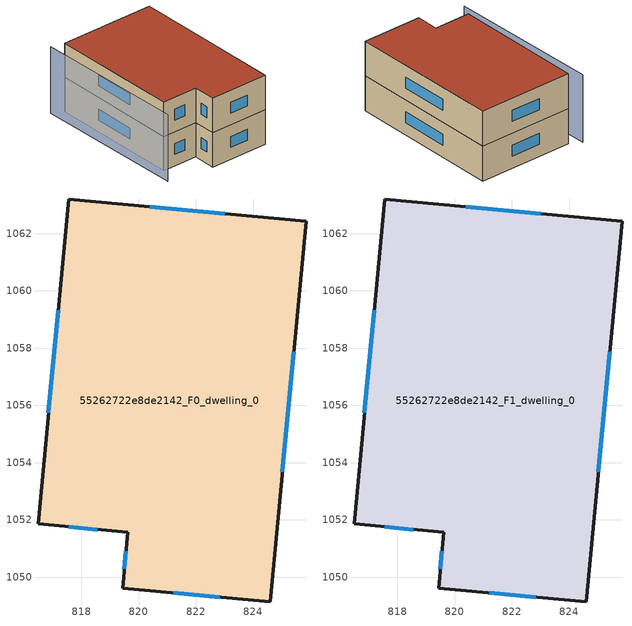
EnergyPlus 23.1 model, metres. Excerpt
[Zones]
55262722e8de2142_F0_dwelling_0
 floor ground (EU_floor_Construction): 825.85,1062.43 824.6,1049.13 819.44,1049.62 819.62,1051.56 816.49,1051.86 817.56,1063.21 z0
 wall outside (EU_wall_Construction): 817.56,1063.21 816.49,1051.86 819.62,1051.56 819.44,1049.62 824.6,1049.13 825.85,1062.43 817.56,1063.21 z0:3
 window (EU_Window_Construction): 817.19,1059.32 816.85,1055.74 / 823.01,1062.7 820.4,1062.94 / 825.03,1053.69 825.42,1057.88 / 821.21,1049.45 822.83,1049.3 / 819.56,1050.9 819.5,1050.28 / 817.56,1051.76 818.55,1051.66 z1.03:1.97
55262722e8de2142_F1_dwelling_0
 floor to 55262722e8de2142_F0_dwelling_0 (EU_floor_Construction): 825.85,1062.43 824.6,1049.13 819.44,1049.62 819.62,1051.56 816.49,1051.86 817.56,1063.21 z3
 wall outside (EU_wall_Construction): 817.56,1063.21 816.49,1051.86 819.62,1051.56 819.44,1049.62 824.6,1049.13 825.85,1062.43 817.56,1063.21 z3:6
 window (EU_Window_Construction): 817.19,1059.32 816.85,1055.74 / 823.01,1062.7 820.4,1062.94 / 825.03,1053.69 825.42,1057.88 / 821.21,1049.45 822.83,1049.3 / 819.56,1050.9 819.5,1050.28 / 817.56,1051.76 818.55,1051.66 z4.03:4.97
 roof outside (EU_roof_Construction): 824.6,1049.13 825.85,1062.43 817.56,1063.21 816.49,1051.86 819.62,1051.56 819.44,1049.62 z6
shading: 816.68,1063.81 815.64,1050.63 z0:5.8
[Building]
EU S2 Campaign: North Axis=0; Terrain=City; Solar Distribution=FullExterior
[Site:Location]
Cape.Town.Intl.AP: Latitude=-33.965; Longitude=18.602; Time Zone=2; Elevation=46
[SizingPeriod:WeatherFileDays]
AnnualSizingPeriod: Begin Month=1; Begin Day of Month=1; End Month=12; End Day of Month=31; Day of Week for Start Day=Monday; Use Weather File Daylight Saving Period=No; Use Weather File Rain and Snow Indicators=No
[MATERIAL]
EU_InternalMass_Material: Roughness=MediumRough; Thickness=0.1; Conductivity=1; Density=1800; Specific Heat=900; Thermal Absorptance=0.9; Solar Absorptance=0.7; Visible Absorptance=0.7
[MATERIAL:NOMASS] Roughness=MediumRough; Thermal Absorptance=0.9; Solar Absorptance=0.7; Visible Absorptance=0.7
Name | Thermal Resistance
EU_wall_NoMass | 0.493876
EU_roof_NoMass | 0.449382
EU_floor_NoMass | 1.25
[WINDOWMATERIAL:SIMPLEGLAZINGSYSTEM]
EU_Window_SimpleGlazing: UFactor=4.4; Solar Heat Gain Coefficient=0.85; Visible Transmittance=0.85
[CONSTRUCTION]
EU_wall_Construction: EU_wall_NoMass
EU_roof_Construction: EU_roof_NoMass
EU_floor_Construction: EU_floor_NoMass
EU_Window_Construction: EU_Window_SimpleGlazing
EU_InternalMass_Construction: EU_InternalMass_Material
[ZONE] Type=1; Multiplier=1; Ceiling Height=autocalculate; Floor Area=autocalculate; Part of Total Floor Area=Yes
Name | Volume
55262722e8de2142_F0_dwelling_0 | 315.32
55262722e8de2142_F1_dwelling_0 | 315.321
[INTERNALMASS] Construction=EU_InternalMass_Construction; Surface Area=105.107
Name | Zone or ZoneList
55262722e8de2142_F0_dwelling_0_EU_InternalMass | 55262722e8de2142_F0_dwelling_0
55262722e8de2142_F1_dwelling_0_EU_InternalMass | 55262722e8de2142_F1_dwelling_0
[OTHEREQUIPMENT] Fuel Type=Electricity; Design Level Calculation Method=Watts/Area; Power per Zone Floor Area=1; Fraction Latent=0; Fraction Radiant=0; Fraction Lost=0; Carbon Dioxide Generation Rate=0; EndUse Subcategory=EU_Step8_InternalGains
Name | Zone or ZoneList or Space or SpaceList | Schedule
EU_Step8_InternalGain_55262722e8de2142_F0_dwelling_0_f000 | 55262722e8de2142_F0_dwelling_0 | EU_Step8_GainSchedule_55262722e8de2142_F0_dwelling_0_f000
EU_Step8_InternalGain_55262722e8de2142_F1_dwelling_0_f000 | 55262722e8de2142_F1_dwelling_0 | EU_Step8_GainSchedule_55262722e8de2142_F1_dwelling_0_f000
[ZONEVENTILATION:DESIGNFLOWRATE] Schedule=EU_AlwaysOn; Design Flow Rate Calculation Method=AirChanges/Hour; Air Changes per Hour=0.64; Ventilation Type=Natural; Fan Pressure Rise=0; Fan Total Efficiency=1; Constant Term Coefficient=1; Temperature Term Coefficient=0; Velocity Term Coefficient=0; Velocity Squared Term Coefficient=0; Minimum Indoor Temperature=-100; Maximum Indoor Temperature=100; Delta Temperature=-100; Minimum Outdoor Temperature=-100; Maximum Outdoor Temperature=100; Maximum Wind Speed=40
Name | Zone or ZoneList or Space or SpaceList
EU_ConstantAir_55262722e8de2142_F0_dwelling_0 | 55262722e8de2142_F0_dwelling_0
EU_ConstantAir_55262722e8de2142_F1_dwelling_0 | 55262722e8de2142_F1_dwelling_0
[HVACTEMPLATE:THERMOSTAT] Constant Heating Setpoint=20; Constant Cooling Setpoint=50
EU_HeatOnly_55262722e8de2142_F0_dwelling_0; EU_HeatOnly_55262722e8de2142_F1_dwelling_0
[HVACTEMPLATE:ZONE:IDEALLOADSAIRSYSTEM] System Availability Schedule=EU_AlwaysOn; Maximum Heating Supply Air Temperature=50; Minimum Cooling Supply Air Temperature=13; Maximum Heating Supply Air Humidity Ratio=0.0156; Minimum Cooling Supply Air Humidity Ratio=0.0077; Heating Limit=NoLimit; Cooling Limit=NoLimit; Heating Availability Schedule=EU_AlwaysOn; Cooling Availability Schedule=EU_CoolingOff; Dehumidification Control Type=ConstantSensibleHeatRatio; Cooling Sensible Heat Ratio=0.7; Dehumidification Setpoint=60; Humidification Control Type=None; Humidification Setpoint=30; Outdoor Air Method=None; Outdoor Air Flow Rate per Person=0.00944; Outdoor Air Flow Rate per Zone Floor Area=0; Outdoor Air Flow Rate per Zone=0; Demand Controlled Ventilation Type=None; Outdoor Air Economizer Type=NoEconomizer; Heat Recovery Type=None; Sensible Heat Recovery Effectiveness=0.7; Latent Heat Recovery Effectiveness=0.65
Name | Template Thermostat
55262722e8de2142_F0_dwelling_0 | EU_HeatOnly_55262722e8de2142_F0_dwelling_0
55262722e8de2142_F1_dwelling_0 | EU_HeatOnly_55262722e8de2142_F1_dwelling_0
[SIZING:ZONE] Zone Cooling Design Supply Air Temperature Input Method=SupplyAirTemperature; Zone Cooling Design Supply Air Temperature=13; Zone Heating Design Supply Air Temperature Input Method=SupplyAirTemperature; Zone Heating Design Supply Air Temperature=50; Zone Cooling Design Supply Air Humidity Ratio=0.008; Zone Heating Design Supply Air Humidity Ratio=0.008; Cooling Design Air Flow Method=DesignDay; Cooling Design Air Flow Rate=0; Cooling Minimum Air Flow per Zone Floor Area=0.000762; Cooling Minimum Air Flow=0; Cooling Minimum Air Flow Fraction=0.2; Heating Design Air Flow Method=DesignDay; Heating Design Air Flow Rate=0; Heating Maximum Air Flow per Zone Floor Area=0.002032; Heating Maximum Air Flow=0.141576; Heating Maximum Air Flow Fraction=0.3; Account for Dedicated Outdoor Air System=No; Dedicated Outdoor Air System Control Strategy=NeutralSupplyAir; Dedicated Outdoor Air Low Setpoint Temperature for Design=autosize; Dedicated Outdoor Air High Setpoint Temperature for Design=autosize; Zone Load Sizing Method=Sensible Load Only No Latent Load; Zone Latent Cooling Design Supply Air Humidity Ratio Input Method=HumidityRatioDifference; Zone Cooling Design Supply Air Humidity Ratio Difference=0.005; Zone Latent Heating Design Supply Air Humidity Ratio Input Method=HumidityRatioDifference; Zone Humidification Design Supply Air Humidity Ratio Difference=0.005
55262722e8de2142_F0_dwelling_0; 55262722e8de2142_F1_dwelling_0
[SCHEDULE:CONSTANT]
Name | Hourly Value
EU_AlwaysOn | 1
EU_CoolingOff | 0
[SCHEDULE:FILE] Column Number=1; Rows to Skip at Top=0; Number of Hours of Data=8760; Column Separator=Comma; Interpolate to Timestep=No; Minutes per Item=60; Adjust Schedule for Daylight Savings=Yes
Name | File
EU_Step8_GainSchedule_55262722e8de2142_F0_dwelling_0_f000 | ../../schedules/55262722e8de2142/55262722e8de2142_F0_dwelling_0_f000_gain.csv
EU_Step8_GainSchedule_55262722e8de2142_F1_dwelling_0_f000 | ../../schedules/55262722e8de2142/55262722e8de2142_F1_dwelling_0_f000_gain.csv
